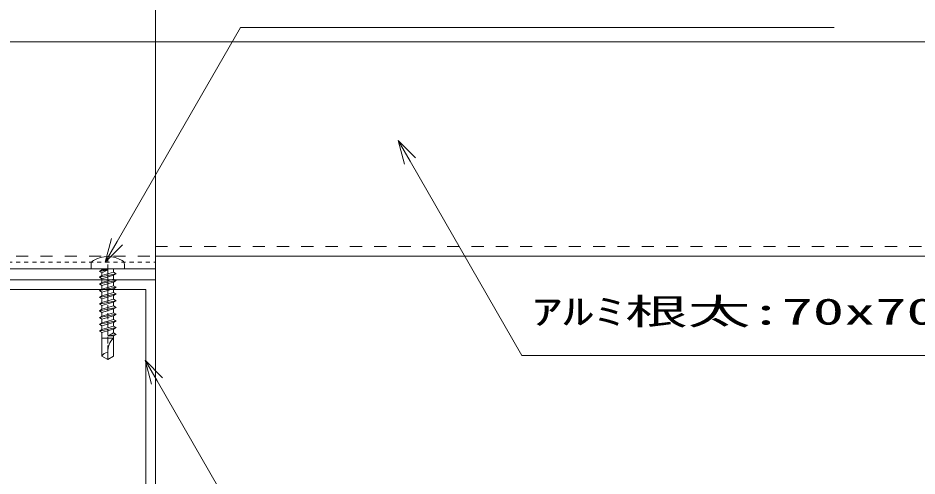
# Model space of a CAD drawing. Units: millimetres on the paper. Extents: x -420 to 420, y -297 to 297.
# Drawn here: x 230 to 292.8, y -17 to 15 of the extents above; entities that cross this region are included whole.
import ezdxf
from ezdxf.enums import TextEntityAlignment as Align

# ---------------------------------------------------------------- set-up
doc = ezdxf.new("R2010")
doc.units = ezdxf.units.MM
doc.linetypes.add('USER1', pattern=[1.7, 0.85, -0.85])
doc.linetypes.add('USER2', pattern=[1.693333, 1.27, -0.423333])
for name, color, linetype, lineweight in [('0-0_0', 7, 'Continuous', 5), ('0-1_Defpoints', 7, 'Continuous', 18), ('0-2_A-C01-補助線(非印刷)', 222, 'Continuous', 18), ('0-9_A-D09-金物_鋼材', 1, 'Continuous', 18), ('0-B_A-B03-文字_書込_小', 7, 'Continuous', 18), ('0-D__U+FF71_U+FF99_U+FF90', 9, 'USER1', 18)]:
    doc.layers.add(name, color=color, linetype=linetype, lineweight=lineweight)
doc.styles.add('ＭＳ ゴシック', font='')
doc.styles.get('ＭＳ ゴシック').set_extended_font_data('MS Gothic')

# ---------------------------------------------------------------- blocks, each defined once
blk = doc.blocks.new('_Open30')
at = {"layer": '0-0_0'}
blk.add_line((0, 0), (-1, 0), dxfattribs=at)
blk.add_lwpolyline([(-1, 0.2679), (0, 0), (-1, -0.2679)], dxfattribs=at)
blk = doc.blocks.new('AC-3-b')
at = {"layer": '0-0_0'}
for p, q in [((-25.488, 66.148), (-25.648, 65.987)), ((-25.348, 67.75), (-24.652, 67.75)), ((-24.352, 65.987), (-24.512, 66.148)), ((24.352, 65.987), (24.512, 66.148)), ((25.348, 67.75), (24.652, 67.75)), ((25.488, 66.148), (25.648, 65.987)), ((-27.25, 65.848), (-27.25, 65.152)), ((-25.648, 65.013), (-25.488, 64.852)), ((-24.512, 64.852), (-24.352, 65.013)), ((-22.75, 65.848), (-22.75, 65.152)), ((22.75, 65.848), (22.75, 65.152)), ((24.512, 64.852), (24.352, 65.013)), ((25.648, 65.013), (25.488, 64.852)), ((27.25, 65.848), (27.25, 65.152)), ((-25.348, 63.25), (-24.652, 63.25)), ((25.348, 63.25), (24.652, 63.25)), ((-35, 2.3), (35, 2.3))]:
    blk.add_line(p, q, dxfattribs=at)
at = {"layer": '0-0_0', "color": 9, "linetype": 'USER1', "lineweight": 18}
blk.add_line((-35, 3.7), (35, 3.7), dxfattribs=at)
at = {"layer": '0-0_0'}
blk.add_lwpolyline([(-35, 0), (35, 0), (35, 72.5), (-35, 72.5)], close=True, dxfattribs=at)
for centre in [(-25, 65.5), (25, 65.5)]:
    blk.add_circle(centre, 3.5, dxfattribs=at)
for centre, start, end in [((-8.752, 65.5), 172.27975, 177.78308), ((-41.248, 65.5), 2.21692, 7.72025), ((41.248, 65.5), 172.27975, 177.78308), ((8.752, 65.5), 2.21692, 7.72025), ((-25, 49.252), 92.21692, 97.72025), ((-25, 81.748), 262.27975, 267.78308), ((-8.752, 65.5), 182.21692, 187.72025), ((-41.248, 65.5), 352.27975, 357.78308), ((-25, 49.252), 82.27975, 87.78308), ((-25, 81.748), 272.21692, 277.72025), ((25, 49.252), 92.21692, 97.72025), ((25, 81.748), 262.27975, 267.78308), ((41.248, 65.5), 182.21692, 187.72025), ((8.752, 65.5), 352.27975, 357.78308), ((25, 49.252), 82.27975, 87.78308), ((25, 81.748), 272.21692, 277.72025)]:
    blk.add_arc(centre, 16.748, start, end, dxfattribs=at)
at = {"layer": '0-1_Defpoints', "color": 222}
for p, q in [((-25, 2.3), (-25, 0)), ((25, 2.3), (25, 0))]:
    blk.add_line(p, q, dxfattribs=at)
blk = doc.blocks.new('アルミ70x70 3')
at = {"layer": '0-0_0'}
for points in [[(-35, -70), (35, -70), (35, 0), (-35, 0)], [(-33, -68), (33, -68), (33, -2), (-33, -2)]]:
    blk.add_lwpolyline(points, close=True, dxfattribs=at)
blk = doc.blocks.new('A$C5DDF29FD')
at = {"layer": '0-9_A-D09-金物_鋼材', "linetype": 'USER2'}
blk.add_line((0, 2.6), (0.001, -19.001), dxfattribs=at)
at = {"layer": '0-9_A-D09-金物_鋼材'}
for p, q in [((-3.5, 0), (-3.5, 0.93)), ((-3.5, 0), (3.5, 0)), ((-1.201, 0), (-1.201, -0.195)), ((1.2, 0), (1.2, -0.701)), ((3.5, 0), (3.5, 0.93)), ((0, -0.161), (-1.75, -0.513)), ((-1.75, -0.513), (-1.201, -0.195)), ((-1.75, -0.513), (-1.201, -0.833)), ((-1.75, -1.724), (1.75, -1.018)), ((-1.75, -1.724), (-1.201, -1.406)), ((-1.75, -1.724), (-1.201, -2.041)), ((-1.201, -0.195), (0, -0.161)), ((-1.201, -0.833), (0, -0.161)), ((-1.201, -1.406), (1.2, -0.701)), ((-1.201, -0.833), (-1.201, -1.228)), ((-1.201, -1.228), (-1.201, -1.406)), ((-1.201, -2.041), (1.2, -1.335)), ((0, -1.604), (0, -6.626)), ((1.2, -0.701), (1.75, -1.018)), ((1.2, -1.335), (1.75, -1.018)), ((1.2, -2.112), (1.2, -1.335)), ((-1.75, -3.135), (1.75, -2.429)), ((-1.75, -3.135), (-1.201, -2.817)), ((-1.75, -3.135), (-1.201, -3.452)), ((-1.201, -2.041), (-1.201, -2.817)), ((-1.201, -2.817), (1.2, -2.112)), ((-1.201, -3.452), (1.2, -2.747)), ((-1.201, -3.452), (-1.201, -4.229)), ((-1.201, -4.229), (1.2, -3.523)), ((1.2, -2.112), (1.75, -2.429)), ((1.75, -2.429), (1.2, -2.747)), ((1.2, -3.523), (1.2, -2.747)), ((1.2, -3.523), (1.75, -3.84)), ((-1.75, -4.546), (1.75, -3.84)), ((-1.75, -4.546), (-1.201, -4.229)), ((-1.75, -4.546), (-1.201, -4.863)), ((-1.75, -5.957), (1.751, -5.251)), ((-1.75, -5.957), (-1.201, -5.64)), ((-1.201, -4.863), (1.2, -4.158)), ((-1.201, -4.863), (-1.201, -5.64)), ((-1.201, -5.64), (1.2, -4.934)), ((-1.201, -6.274), (1.2, -5.569)), ((1.75, -3.84), (1.2, -4.158)), ((1.2, -4.934), (1.2, -4.158)), ((1.2, -4.934), (1.751, -5.251)), ((1.751, -5.251), (1.2, -5.569)), ((1.2, -5.569), (1.2, -6.345)), ((-1.75, -5.957), (-1.201, -6.274)), ((-1.75, -7.368), (1.751, -6.663)), ((-1.75, -7.368), (-1.201, -7.051)), ((-1.75, -7.368), (-1.201, -7.686)), ((-1.201, -6.274), (-1.201, -7.051)), ((-1.201, -7.051), (1.2, -6.345)), ((-1.201, -7.686), (1.2, -6.98)), ((1.2, -6.345), (1.751, -6.663)), ((1.751, -6.663), (1.2, -6.98)), ((1.2, -6.98), (1.2, -7.756)), ((-1.75, -8.779), (1.751, -8.074)), ((-1.75, -8.779), (-1.201, -8.462)), ((-1.75, -8.779), (-1.201, -9.097)), ((-1.201, -7.686), (-1.201, -8.462)), ((-1.201, -8.462), (1.2, -7.756)), ((-1.201, -9.097), (1.2, -8.391)), ((-1.201, -9.097), (-1.201, -9.873)), ((-1.201, -9.873), (1.2, -9.167)), ((1.2, -7.756), (1.751, -8.074)), ((1.751, -8.074), (1.2, -8.391)), ((1.2, -8.391), (1.2, -9.167)), ((1.2, -9.167), (1.751, -9.485)), ((-1.75, -10.19), (1.751, -9.485)), ((-1.75, -10.19), (-1.201, -9.873)), ((-1.75, -10.19), (-1.201, -10.508)), ((-1.75, -11.602), (1.751, -10.896)), ((-1.75, -11.602), (-1.201, -11.284)), ((-1.201, -10.508), (1.2, -9.802)), ((-1.201, -10.508), (-1.201, -11.284)), ((-1.201, -11.284), (1.2, -10.579)), ((-1.201, -11.919), (1.2, -11.213)), ((1.751, -9.485), (1.2, -9.802)), ((1.2, -9.802), (1.2, -10.579)), ((1.2, -10.579), (1.751, -10.896)), ((1.751, -10.896), (1.2, -11.213)), ((1.2, -11.213), (1.2, -11.99)), ((-1.75, -11.602), (-1.201, -11.919)), ((-1.75, -13.013), (1.751, -12.307)), ((-1.75, -13.013), (-1.201, -12.695)), ((-1.75, -13.013), (-1.201, -13.33)), ((-1.201, -11.919), (-1.201, -12.695)), ((-1.201, -12.695), (1.2, -11.99)), ((-1.201, -13.33), (1.2, -12.624)), ((1.2, -11.99), (1.751, -12.307)), ((1.751, -12.307), (1.2, -12.624)), ((1.2, -12.624), (1.201, -13.401)), ((-1.201, -13.33), (-1.199, -18.308)), ((1.2, -14.499), (-1.199, -14.499)), ((0.001, -14.07), (1.201, -13.401)), ((0.001, -14.07), (1.751, -13.718)), ((0.001, -14.07), (1.2, -14.036)), ((1.751, -13.718), (1.2, -14.036)), ((1.2, -14.036), (1.201, -18.308)), ((1.201, -13.401), (1.751, -13.718)), ((0.001, -19.001), (-1.199, -18.308)), ((0.001, -17.473), (0.001, -19.001)), ((0.001, -19.001), (1.201, -18.308))]:
    blk.add_line(p, q, dxfattribs=at)
for centre, radius, start, end in [((0, -3.401), 6, 60, 119.99997), ((-2.499, 0.93), 1, 119.99997, 180.00002), ((2.499, 0.93), 1, 0.00002, 60), ((4.052, -17.38), 4.053, 134.72089, 181.31595), ((0.019, -18.823), 1.324, 90.81354, 157.04086)]:
    blk.add_arc(centre, radius, start, end, dxfattribs=at)

msp = doc.modelspace()

# ---------------------------------------------------------------- linework, layer by layer
at = {"layer": '0-2_A-C01-補助線(非印刷)', "color": 9}
msp.add_line((-400.667, 13.333), (400.667, 13.333), dxfattribs=at)
at = {"layer": '0-B_A-B03-文字_書込_小'}
for points in [[(236.897, -0.635), (245.513, 14.335), (287.016, 14.335)], [(257.38, 4.994), (265.198, -8.589), (320.707, -8.589)], [(239.687, -10.371), (251.471, -30.844), (306.98, -30.844)]]:
    msp.add_lwpolyline(points, dxfattribs=at)
at = {"layer": '0-D__U+FF71_U+FF99_U+FF90'}
for p, q in [((239.573, -0.979), (326.239, -0.979)), ((216.239, -1.636), (239.573, -1.646)), ((216.239, -1.646), (239.573, -1.646))]:
    msp.add_line(p, q, dxfattribs=at)
at = {"layer": '0-D__U+FF71_U+FF99_U+FF90', "color": 3, "linetype": 'Continuous'}
msp.add_line((239.573, -1.646), (326.239, -1.646), dxfattribs=at)
msp.add_line((239.573, -1.646), (326.239, -1.646), dxfattribs=at)

# ---------------------------------------------------------------- block references
at = {"layer": '0-9_A-D09-金物_鋼材', "xscale": 0.3333333, "yscale": 0.3333333}
for name, p in [('AC-3-b', (227.906, -3.312)), ('A$C5DDF29FD', (236.239, -2.546))]:
    msp.add_blockref(name, p, dxfattribs=at)
at = {"layer": '0-B_A-B03-文字_書込_小', "xscale": 1.666667, "yscale": 1.666667}
for p, rotation in [((256.548, 6.439), 119.92427), ((236.065, -2.079), 240.07573), ((238.855, -8.926), 119.92427)]:
    msp.add_blockref('_Open30', p, dxfattribs=dict(at, rotation=rotation))
at = {"layer": '0-D__U+FF71_U+FF99_U+FF90', "xscale": 0.3333333, "yscale": 0.3333333}
msp.add_blockref('アルミ70x70 3', (227.906, -3.312), dxfattribs=at)

# ---------------------------------------------------------------- texts
at = {"layer": '0-B_A-B03-文字_書込_小', "style": 'ＭＳ ゴシック', "width": 1.75}
msp.add_text('ｱﾙﾐ根太:70x70xt2.0\u3000@750', height=1.833, dxfattribs=at).set_placement((265.851, -6.987), align=Align.BOTTOM_LEFT)

doc.saveas('drawing.dxf')
